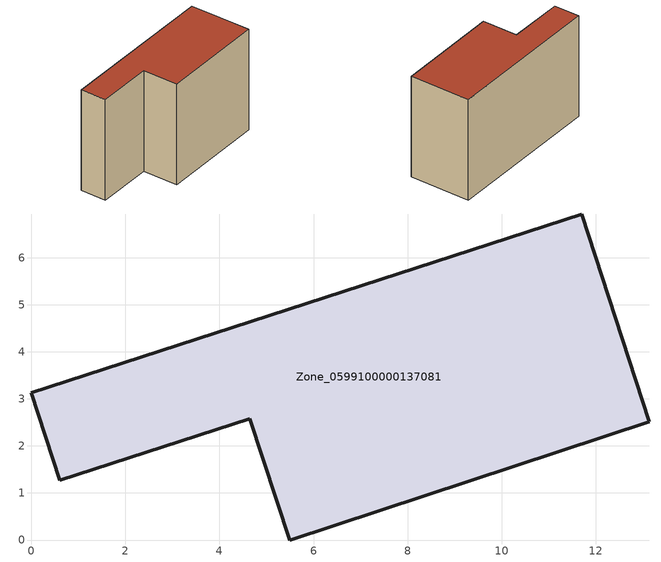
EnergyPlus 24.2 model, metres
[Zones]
Zone_0599100000137081
 floor ground (C_G): 4.65,2.58 0.61,1.27 0,3.13 11.7,6.93 13.14,2.52 5.49,0 z0
 wall outside (C_F): 11.7,6.93 0,3.13 0.61,1.27 4.65,2.58 5.49,0 13.14,2.52 11.7,6.93 z0:8
 roof outside (C_R): 5.49,0 13.14,2.52 11.7,6.93 0,3.13 0.61,1.27 4.65,2.58 z8
[BUILDING]
Pand.0599100000137081: North Axis=0; Terrain=City; Loads Convergence Tolerance Value=0.04; Temperature Convergence Tolerance Value=0.4; Solar Distribution=FullExterior; Maximum Number of Warmup Days=25; Minimum Number of Warmup Days=1
[Site:Location]
Rotterdam.The.Hague.AP_ZH_NLD Design_Conditions: Latitude=51.96; Longitude=4.45; Time Zone=1; Elevation=-4.5
[SITE:GROUNDTEMPERATURE:BUILDINGSURFACE]
18, 18, 18, 18, 18, 18, 18, 18, 18, 18, 18, 18
[MATERIAL] Thermal Absorptance=0.9; Solar Absorptance=0.7; Visible Absorptance=0.7
Name | Roughness | Thickness | Conductivity | Density | Specific Heat
G.TI.1946 | MediumSmooth | 0.15 | 1 | 540 | 1210
F.TI.1946 | Rough | 0.3 | 0.857143 | 1920 | 840
R.TI.1946 | MediumRough | 0.2 | 0.1 | 1500 | 1000
[CONSTRUCTION]
C_G: G.TI.1946
C_F: F.TI.1946
C_R: R.TI.1946
[ZONE]
Zone_0599100000137081: Type=1; Multiplier=1; Ceiling Height=Autocalculate; Volume=Autocalculate; Floor Area=autocalculate; Part of Total Floor Area=Yes
[ZONEINFILTRATION:DESIGNFLOWRATE]
Infil_Zone_0599100000137081: Zone or ZoneList or Space or SpaceList=Zone_0599100000137081; Schedule=AlwaysOn; Design Flow Rate Calculation Method=Flow/Area; Flow Rate per Floor Area=0.003; Constant Term Coefficient=1; Temperature Term Coefficient=0; Velocity Term Coefficient=0; Velocity Squared Term Coefficient=0
[HVACTEMPLATE:ZONE:IDEALLOADSAIRSYSTEM]
Zone_0599100000137081: Maximum Heating Supply Air Temperature=50; Minimum Cooling Supply Air Temperature=13; Maximum Heating Supply Air Humidity Ratio=0.0156; Minimum Cooling Supply Air Humidity Ratio=0.0077; Heating Limit=NoLimit; Cooling Limit=NoLimit; Dehumidification Control Type=ConstantSensibleHeatRatio; Cooling Sensible Heat Ratio=0.7; Dehumidification Setpoint=60; Humidification Control Type=None; Humidification Setpoint=30; Outdoor Air Method=None; Outdoor Air Flow Rate per Person=0.00944; Outdoor Air Flow Rate per Zone Floor Area=0; Outdoor Air Flow Rate per Zone=0; Demand Controlled Ventilation Type=None; Outdoor Air Economizer Type=NoEconomizer; Heat Recovery Type=None; Sensible Heat Recovery Effectiveness=0.7; Latent Heat Recovery Effectiveness=0.65
[ZONECONTROL:THERMOSTAT]
ThermostatControl_Zone_0599100000137081: Zone or ZoneList=Zone_0599100000137081; Control Type Schedule=DualSetpointControlType; Control 1=Thermostat_Zone_0599100000137081; Temperature Difference Between Cutout And Setpoint=0
[THERMOSTATSETPOINT:DUALSETPOINT]
Thermostat_Zone_0599100000137081: Heating Setpoint Temperature Schedule=HeatingSetpoint_Zone_0599100000137081; Cooling Setpoint Temperature Schedule=CoolingSetpoint_Zone_0599100000137081
[SCHEDULE:COMPACT]
HeatingSetpoint_Zone_0599100000137081: Through: 12/31, For: AllDays, Until: 24:00, 21
CoolingSetpoint_Zone_0599100000137081: Through: 12/31, For: AllDays, Until: 24:00, 24
DualSetpointControlType: Through: 12/31, For: AllDays, Until: 24:00, 4
AlwaysOn: Through: 12/31, For: AllDays, Until: 24:00, 1
